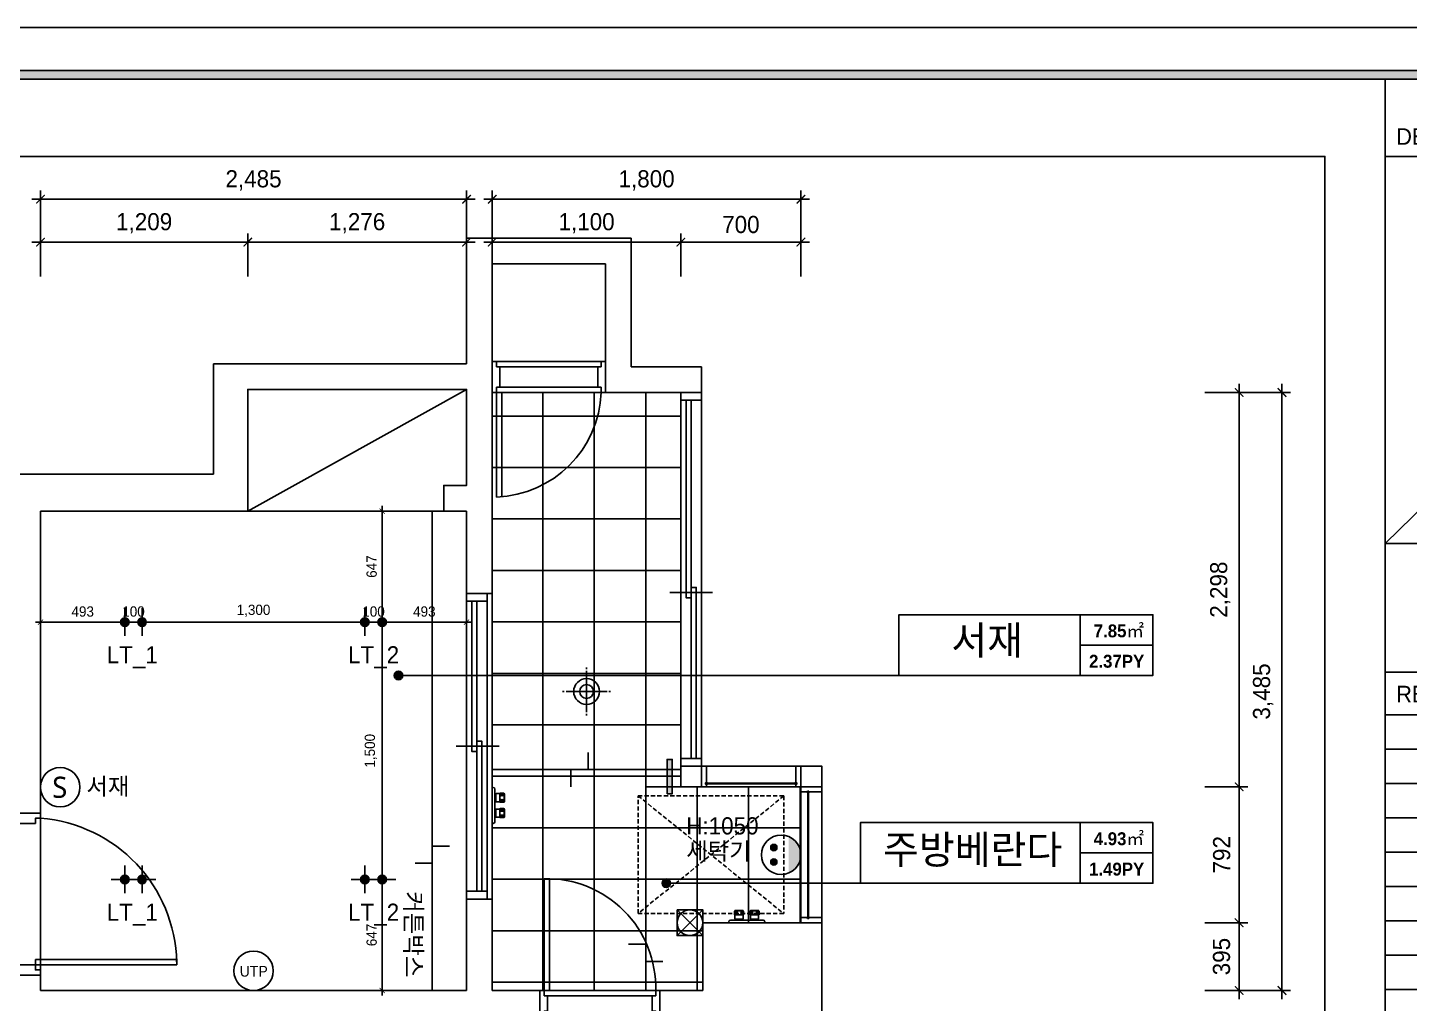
# Model space of a CAD drawing. Header units: inches. Extents: x 180277 to 249577, y 30223 to 92457.
# Drawn here: x 212806 to 220865, y 64080 to 69766 of the extents above; entities that cross this region are included whole.
import ezdxf
from ezdxf.enums import TextEntityAlignment as Align

# ---------------------------------------------------------------- set-up
doc = ezdxf.new("R2010")
doc.units = ezdxf.units.IN
doc.header["$LTSCALE"] = 50
doc.header["$MEASUREMENT"] = 0
doc.header["$PDSIZE"] = 700.071425
doc.linetypes.add('DASHED', pattern=[0.75, 0.5, -0.25])
doc.linetypes.add('HID', pattern=[2.5, 1.5, -1])
for name, color, linetype in [('0-ELC TEXT', 7, 'Continuous'), ('02-WAL', 2, 'Continuous'), ('03-TEXT', 3, 'Continuous'), ('03-WAL NEW', 3, 'Continuous'), ('04-WIN', 4, 'Continuous'), ('06-FUR', 6, 'Continuous'), ('07-DIM', 5, 'Continuous'), ('07-DIM WAL', 5, 'Continuous'), ('2-con', 2, 'Continuous'), ('3.기호.계단선', 30, 'Continuous'), ('_LIBR', 4, 'Continuous'), ('CEIL-DOOR', 6, 'Continuous'), ('F-SYM', 7, 'Continuous'), ('fin', 5, 'Continuous'), ('FORM(YOURNAME)-11', 1, 'Continuous'), ('FUR', 8, 'DASHED'), ('HAT', 5, 'Continuous'), ('RC-LIGHT', 7, 'Continuous'), ('U-LANP', 6, 'Continuous'), ('도면층4', 4, 'Continuous'), ('도면층5', 5, 'Continuous'), ('설비', 140, 'Continuous')]:
    doc.layers.add(name, color=color, linetype=linetype)
doc.styles.add('HY 울릉도 L', font='')
doc.styles.add('YOURNAME', font='HY울릉도M.TTF')
doc.styles.add('넥슨고딕', font='NEXONLv1GothicBold.ttf')
doc.styles.add('코레일둥고', font='Korail_Round_Gothic_Medium.ttf')
doc.styles.get('HY 울릉도 L').set_extended_font_data('HY울릉도L')
doc.dimstyles.new('30', dxfattribs={"dimscale": 30, "dimtxt": 2, "dimasz": 1, "dimexe": 1, "dimexo": 1, "dimgap": 1, "dimtad": 1, "dimdec": 0, "dimrnd": 0.05, "dimdsep": 46, "dimlunit": 6, "dimtxsty": 'HY 울릉도 L', "dimblk": 'ARCHTICK', "dimcen": 2.5, "dimdle": 1, "dimclrd": 133, "dimclre": 133, "dimclrt": 30, "dimadec": 0, "dimazin": 0, "dimtfac": 1, "dimtdec": 0, "dimtix": 1, "dimtmove": 2, "dimatfit": 3, "dimldrblk": 'ARCHTICK', "dimfxl": 0, "dimlwd": -1, "dimlwe": -1, "dimarcsym": 0})
doc.dimstyles.new('50', dxfattribs={"dimscale": 50, "dimtxt": 2, "dimasz": 1, "dimexe": 1, "dimexo": 1, "dimgap": 1, "dimtad": 1, "dimdec": 0, "dimrnd": 0.05, "dimdsep": 46, "dimlunit": 6, "dimtxsty": 'HY 울릉도 L', "dimblk": 'ARCHTICK', "dimcen": 2.5, "dimdle": 1, "dimclrd": 133, "dimclre": 133, "dimclrt": 30, "dimadec": 0, "dimazin": 0, "dimtfac": 1, "dimtdec": 0, "dimtix": 1, "dimtmove": 2, "dimatfit": 3, "dimldrblk": 'ARCHTICK', "dimfxl": 0, "dimlwd": -1, "dimlwe": -1, "dimarcsym": 0})

# ---------------------------------------------------------------- blocks, each defined once
blk = doc.blocks.new('FORM-PLAN')
at = {"layer": 'FORM(YOURNAME)-11'}
h = blk.add_hatch(color=256, dxfattribs=at)
h.dxf.hatch_style = 1
h.paths.add_polyline_path([(-71444, 55115), (10556, 55115), (10556, 54915), (-71444, 54915)])
h.paths.add_polyline_path([(-71444, -2085), (10556, -2085), (10556, -2285), (-71444, -2285)])
at = {"layer": 'Defpoints', "color": 158}
for p, q in [((1346, 54915), (1346, -2085)), ((1346, 53115), (10556, 53115)), ((1346, 44093), (10556, 53115)), ((1346, 44093), (10556, 44093)), ((1346, 40093), (10556, 40093)), ((1346, 39293), (10556, 39293)), ((1346, 38493), (10556, 38493)), ((1346, 37693), (10556, 37693)), ((1346, 36893), (10556, 36893)), ((1346, 36093), (10556, 36093)), ((1346, 35293), (10556, 35293)), ((1346, 34493), (10556, 34493)), ((1346, 33693), (10556, 33693))]:
    blk.add_line(p, q, dxfattribs=at)
for points in [[(-71444, -2285), (10556, -2285), (10556, 55115), (-71444, 55115)], [(-69444, 53115), (-64, 53115), (-64, 1215), (-69444, 1215)]]:
    blk.add_lwpolyline(points, close=True, dxfattribs=at)
at = {"layer": 'FORM(YOURNAME)-11', "color": 14}
blk.add_line((1346, 41093), (10556, 41093), dxfattribs=at)
at = {"layer": 'FORM(YOURNAME)-11', "color": 250}
blk.add_lwpolyline([(-72444, -3285), (11556, -3285), (11556, 56115), (-72444, 56115)], close=True, dxfattribs=at)
at = {"layer": 'FORM(YOURNAME)-11'}
blk.add_lwpolyline([(-71444, 55115), (10556, 55115), (10556, 54915), (-71444, 54915)], close=True, dxfattribs=at)
at = {"layer": 'FORM(YOURNAME)-11', "color": 14, "style": 'YOURNAME'}
for s, p in [('DESIGN BY.', (1603, 53577)), ('REMARK.', (1603, 40579))]:
    blk.add_text(s, height=386.1, dxfattribs=at).set_placement(p, align=Align.MIDDLE_LEFT)
at = {"layer": 'FORM(YOURNAME)-11', "color": 3, "style": 'YOURNAME'}
for tag, height, p in [('1', 450, (9905, 18188)), ('2', 450, (9905, 17544)), ('3', 450, (9905, 16257)), ('4', 450, (9905, 14326)), ('5', 515, (9905, 12009)), ('6', 515, (9905, 9757)), ('7', 515, (9905, 7504)), ('8', 515, (9905, 5252)), ('9', 515, (9905, 2999)), ('10', 515, (5655, 811)), ('11', 515, (9905, 747)), ('12', 515, (5655, -1441)), ('13', 515, (9905, -1441))]:
    blk.add_attdef(tag, text='', height=height, dxfattribs=at).set_placement(p, align=Align.MIDDLE_RIGHT)
blk = doc.blocks.new('*U463')
at = {"layer": 'F-SYM', "xscale": 0.2500000000000001, "yscale": 0.2500000000000001, "zscale": 0.2500000000000001}
blk.add_blockref('FORM-PLAN', (220387.7, 55737.3), dxfattribs=at)
blk = doc.blocks.new('_ArchTick')
at = {"color": 0, "linetype": 'ByBlock', "const_width": 0.15}
blk.add_lwpolyline([(-0.5, -0.5), (0.5, 0.5)], dxfattribs=at)
blk = doc.blocks.new('*D136')
at = {"layer": '07-DIM', "color": 133}
for p, q in [((217365.7, 68766.1), (215465.7, 68766.1)), ((215515.7, 68316.1), (215515.7, 68816.1)), ((217315.7, 68316.1), (217315.7, 68816.1))]:
    blk.add_line(p, q, dxfattribs=at)
at = {"layer": 'Defpoints', "color": 0}
for p in [(215515.7, 68766.1), (215515.7, 68266.1), (217315.7, 68266.1)]:
    blk.add_point(p, dxfattribs=at)
at = {"layer": '07-DIM', "color": 133, "xscale": 50, "yscale": 50, "zscale": 50, "rotation": 180}
blk.add_blockref('_ArchTick', (215515.7, 68766.1), dxfattribs=at)
at = {"layer": '07-DIM', "color": 133, "xscale": 50, "yscale": 50, "zscale": 50}
blk.add_blockref('_ArchTick', (217315.7, 68766.1), dxfattribs=at)
at = {"layer": '07-DIM', "color": 30, "insert": (216415.7, 68876), "char_height": 100, "attachment_point": 5, "style": 'HY 울릉도 L'}
blk.add_mtext('1,800', dxfattribs=at)
blk = doc.blocks.new('*D137')
at = {"layer": '07-DIM', "color": 133}
for p, q in [((217365.7, 68516.1), (216565.7, 68516.1)), ((216615.7, 68316.1), (216615.7, 68566.1)), ((217315.7, 68316.1), (217315.7, 68566.1))]:
    blk.add_line(p, q, dxfattribs=at)
at = {"layer": 'Defpoints', "color": 0}
for p in [(216615.7, 68516.1), (216615.7, 68266.1), (217315.7, 68266.1)]:
    blk.add_point(p, dxfattribs=at)
at = {"layer": '07-DIM', "color": 133, "xscale": 50, "yscale": 50, "zscale": 50, "rotation": 180}
blk.add_blockref('_ArchTick', (216615.7, 68516.1), dxfattribs=at)
at = {"layer": '07-DIM', "color": 133, "xscale": 50, "yscale": 50, "zscale": 50}
blk.add_blockref('_ArchTick', (217315.7, 68516.1), dxfattribs=at)
at = {"layer": '07-DIM', "color": 30, "insert": (216965.7, 68618.2), "char_height": 100, "attachment_point": 5, "style": 'HY 울릉도 L'}
blk.add_mtext('700', dxfattribs=at)
blk = doc.blocks.new('*D138')
at = {"layer": '07-DIM', "color": 133}
for p, q in [((216665.7, 68516.1), (215465.7, 68516.1)), ((215515.7, 68316.1), (215515.7, 68566.1)), ((216615.7, 68316.1), (216615.7, 68566.1))]:
    blk.add_line(p, q, dxfattribs=at)
at = {"layer": 'Defpoints', "color": 0}
for p in [(215515.7, 68516.1), (215515.7, 68266.1), (216615.7, 68266.1)]:
    blk.add_point(p, dxfattribs=at)
at = {"layer": '07-DIM', "color": 133, "xscale": 50, "yscale": 50, "zscale": 50, "rotation": 180}
blk.add_blockref('_ArchTick', (215515.7, 68516.1), dxfattribs=at)
at = {"layer": '07-DIM', "color": 133, "xscale": 50, "yscale": 50, "zscale": 50}
blk.add_blockref('_ArchTick', (216615.7, 68516.1), dxfattribs=at)
at = {"layer": '07-DIM', "color": 30, "insert": (216065.7, 68626), "char_height": 100, "attachment_point": 5, "style": 'HY 울릉도 L'}
blk.add_mtext('1,100', dxfattribs=at)
blk = doc.blocks.new('*D139')
at = {"layer": '07-DIM', "color": 133}
for p, q in [((215415.7, 68766.1), (212830.7, 68766.1)), ((212880.7, 68316.1), (212880.7, 68816.1)), ((215365.7, 68316.1), (215365.7, 68816.1))]:
    blk.add_line(p, q, dxfattribs=at)
at = {"layer": 'Defpoints', "color": 0}
for p in [(212880.7, 68766.1), (212880.7, 68266.1), (215365.7, 68266.1)]:
    blk.add_point(p, dxfattribs=at)
at = {"layer": '07-DIM', "color": 133, "xscale": 50, "yscale": 50, "zscale": 50, "rotation": 180}
blk.add_blockref('_ArchTick', (212880.7, 68766.1), dxfattribs=at)
at = {"layer": '07-DIM', "color": 133, "xscale": 50, "yscale": 50, "zscale": 50}
blk.add_blockref('_ArchTick', (215365.7, 68766.1), dxfattribs=at)
at = {"layer": '07-DIM', "color": 30, "insert": (214123.2, 68876), "char_height": 100, "attachment_point": 5, "style": 'HY 울릉도 L'}
blk.add_mtext('2,485', dxfattribs=at)
blk = doc.blocks.new('*D140')
at = {"layer": '07-DIM', "color": 133}
for p, q in [((212830.7, 68516.1), (214139.7, 68516.1)), ((212880.7, 68316.1), (212880.7, 68566.1)), ((214089.7, 68316.1), (214089.7, 68566.1))]:
    blk.add_line(p, q, dxfattribs=at)
at = {"layer": 'Defpoints', "color": 0}
for p in [(214089.7, 68516.1), (212880.7, 68266.1), (214089.7, 68266.1)]:
    blk.add_point(p, dxfattribs=at)
at = {"layer": '07-DIM', "color": 133, "xscale": 50, "yscale": 50, "zscale": 50, "rotation": 180}
blk.add_blockref('_ArchTick', (212880.7, 68516.1), dxfattribs=at)
at = {"layer": '07-DIM', "color": 133, "xscale": 50, "yscale": 50, "zscale": 50}
blk.add_blockref('_ArchTick', (214089.7, 68516.1), dxfattribs=at)
at = {"layer": '07-DIM', "color": 30, "insert": (213485.2, 68626), "char_height": 100, "attachment_point": 5, "style": 'HY 울릉도 L'}
blk.add_mtext('1,209', dxfattribs=at)
blk = doc.blocks.new('*D141')
at = {"layer": '07-DIM', "color": 133}
for p, q in [((214039.7, 68516.1), (215415.7, 68516.1)), ((214089.7, 68316.1), (214089.7, 68566.1)), ((215365.7, 68316.1), (215365.7, 68566.1))]:
    blk.add_line(p, q, dxfattribs=at)
at = {"layer": 'Defpoints', "color": 0}
for p in [(215365.7, 68516.1), (214089.7, 68266.1), (215365.7, 68266.1)]:
    blk.add_point(p, dxfattribs=at)
at = {"layer": '07-DIM', "color": 133, "xscale": 50, "yscale": 50, "zscale": 50, "rotation": 180}
blk.add_blockref('_ArchTick', (214089.7, 68516.1), dxfattribs=at)
at = {"layer": '07-DIM', "color": 133, "xscale": 50, "yscale": 50, "zscale": 50}
blk.add_blockref('_ArchTick', (215365.7, 68516.1), dxfattribs=at)
at = {"layer": '07-DIM', "color": 30, "insert": (214727.7, 68626), "char_height": 100, "attachment_point": 5, "style": 'HY 울릉도 L'}
blk.add_mtext('1,276', dxfattribs=at)
blk = doc.blocks.new('*D144')
at = {"layer": '07-DIM', "color": 133}
for p, q in [((219671.7, 67639.6), (220171.7, 67639.6)), ((220121.7, 64104.6), (220121.7, 67689.6)), ((219671.7, 64154.6), (220171.7, 64154.6))]:
    blk.add_line(p, q, dxfattribs=at)
at = {"layer": 'Defpoints', "color": 0}
for p in [(219621.7, 67639.6), (220121.7, 67639.6), (219621.7, 64154.6)]:
    blk.add_point(p, dxfattribs=at)
at = {"layer": '07-DIM', "color": 133, "xscale": 50, "yscale": 50, "zscale": 50}
for p, rotation in [((220121.7, 67639.6), 90), ((220121.7, 64154.6), 270)]:
    blk.add_blockref('_ArchTick', p, dxfattribs=dict(at, rotation=rotation))
at = {"layer": '07-DIM', "color": 30, "insert": (220011.7, 65897.1), "char_height": 100, "attachment_point": 5, "rotation": 90, "style": 'HY 울릉도 L'}
blk.add_mtext('3,485', dxfattribs=at)
blk = doc.blocks.new('*D145')
at = {"layer": '07-DIM', "color": 133}
for p, q in [((219671.7, 67639.6), (219921.7, 67639.6)), ((219871.7, 67689.6), (219871.7, 65291.6)), ((219671.7, 65341.6), (219921.7, 65341.6))]:
    blk.add_line(p, q, dxfattribs=at)
at = {"layer": 'Defpoints', "color": 0}
for p in [(219621.7, 67639.6), (219621.7, 65341.6), (219871.7, 65341.6)]:
    blk.add_point(p, dxfattribs=at)
at = {"layer": '07-DIM', "color": 133, "xscale": 50, "yscale": 50, "zscale": 50}
for p, rotation in [((219871.7, 67639.6), 90), ((219871.7, 65341.6), 270)]:
    blk.add_blockref('_ArchTick', p, dxfattribs=dict(at, rotation=rotation))
at = {"layer": '07-DIM', "color": 30, "insert": (219761.7, 66490.6), "char_height": 100, "attachment_point": 5, "rotation": 90, "style": 'HY 울릉도 L'}
blk.add_mtext('2,298', dxfattribs=at)
blk = doc.blocks.new('*D146')
at = {"layer": '07-DIM', "color": 133}
for p, q in [((219871.7, 65391.6), (219871.7, 64499.6)), ((219671.7, 65341.6), (219921.7, 65341.6)), ((219671.7, 64549.6), (219921.7, 64549.6))]:
    blk.add_line(p, q, dxfattribs=at)
at = {"layer": 'Defpoints', "color": 0}
for p in [(219621.7, 65341.6), (219621.7, 64549.6), (219871.7, 64549.6)]:
    blk.add_point(p, dxfattribs=at)
at = {"layer": '07-DIM', "color": 133, "xscale": 50, "yscale": 50, "zscale": 50}
for p, rotation in [((219871.7, 65341.6), 90), ((219871.7, 64549.6), 270)]:
    blk.add_blockref('_ArchTick', p, dxfattribs=dict(at, rotation=rotation))
at = {"layer": '07-DIM', "color": 30, "insert": (219770.4, 64945.6), "char_height": 100, "attachment_point": 5, "rotation": 90, "style": 'HY 울릉도 L'}
blk.add_mtext('792', dxfattribs=at)
blk = doc.blocks.new('*D147')
at = {"layer": '07-DIM', "color": 133}
for p, q in [((219871.7, 64599.6), (219871.7, 64104.6)), ((219671.7, 64549.6), (219921.7, 64549.6)), ((219671.7, 64154.6), (219921.7, 64154.6))]:
    blk.add_line(p, q, dxfattribs=at)
at = {"layer": 'Defpoints', "color": 0}
for p in [(219621.7, 64549.6), (219621.7, 64154.6), (219871.7, 64154.6)]:
    blk.add_point(p, dxfattribs=at)
at = {"layer": '07-DIM', "color": 133, "xscale": 50, "yscale": 50, "zscale": 50}
for p, rotation in [((219871.7, 64549.6), 90), ((219871.7, 64154.6), 270)]:
    blk.add_blockref('_ArchTick', p, dxfattribs=dict(at, rotation=rotation))
at = {"layer": '07-DIM', "color": 30, "insert": (219769.4, 64352.1), "char_height": 100, "attachment_point": 5, "rotation": 90, "style": 'HY 울릉도 L'}
blk.add_mtext('395', dxfattribs=at)
blk = doc.blocks.new('A$C004A4CAE')
at = {"layer": 'fin', "color": 6}
for p, q in [((0, 0), (0, 5)), ((200, 15), (10, 15)), ((36, 69), (36, 70)), ((84, 69), (36, 69)), ((51, 63), (36, 63)), ((51, 57), (36, 57)), ((51, 51), (36, 51)), ((36, 23), (36, 45)), ((84, 45), (36, 45)), ((82, 72), (38, 72)), ((82, 21), (38, 21)), ((43, 15), (43, 21)), ((84, 63), (69, 63)), ((84, 57), (69, 57)), ((84, 51), (69, 51)), ((77, 15), (77, 21)), ((84, 69), (84, 70)), ((84, 23), (84, 45)), ((126, 69), (126, 70)), ((174, 69), (126, 69)), ((141, 63), (126, 63)), ((141, 57), (126, 57)), ((141, 51), (126, 51)), ((174, 45), (126, 45)), ((126, 23), (126, 45)), ((172, 72), (128, 72)), ((172, 21), (128, 21)), ((133, 15), (133, 21)), ((174, 63), (159, 63)), ((174, 57), (159, 57)), ((174, 51), (159, 51)), ((167, 15), (167, 21)), ((174, 69), (174, 70)), ((174, 23), (174, 45)), ((210, 0), (210, 5))]:
    blk.add_line(p, q, dxfattribs=at)
for centre, radius, start, end in [((10, 5), 10, 90, 180), ((36, 66), 3, 90, 270), ((36, 60), 3, 90, 270), ((36, 54), 3, 90, 270), ((36, 48), 3, 90, 270), ((38, 70), 2, 90, 180), ((38, 23), 2, 180, 270), ((51, 66), 3, 90, 270), ((51, 60), 3, 90, 270), ((51, 54), 3, 90, 270), ((51, 48), 3, 90, 270), ((69, 66), 3, 270, 90), ((69, 60), 3, 270, 90), ((69, 54), 3, 270, 90), ((69, 48), 3, 270, 90), ((82, 70), 2, 0, 90), ((82, 23), 2, 270, 0), ((84, 66), 3, 270, 90), ((84, 60), 3, 270, 90), ((84, 54), 3, 270, 90), ((84, 48), 3, 270, 90), ((126, 66), 3, 90, 270), ((126, 60), 3, 90, 270), ((126, 54), 3, 90, 270), ((126, 48), 3, 90, 270), ((128, 70), 2, 90, 180), ((128, 23), 2, 180, 270), ((141, 66), 3, 90, 270), ((141, 60), 3, 90, 270), ((141, 54), 3, 90, 270), ((141, 48), 3, 90, 270), ((159, 66), 3, 270, 90), ((159, 60), 3, 270, 90), ((159, 54), 3, 270, 90), ((159, 48), 3, 270, 90), ((172, 70), 2, 0, 90), ((172, 23), 2, 270, 0), ((174, 66), 3, 270, 90), ((174, 60), 3, 270, 90), ((174, 54), 3, 270, 90), ((174, 48), 3, 270, 90), ((200, 5), 10, 0, 90)]:
    blk.add_arc(centre, radius, start, end, dxfattribs=at)
blk = doc.blocks.new('fff')
for p, q in [((85743, 60432.5), (85893, 60582.5)), ((85743, 60582.5), (85893, 60432.5))]:
    blk.add_line(p, q)
blk.add_lwpolyline([(85743, 60432.5), (85893, 60432.5), (85893, 60582.5), (85743, 60582.5)], close=True)
blk.add_circle((85818, 60507.5), 75)
at = {"layer": '02-WAL'}
blk.add_line((86465, 60507.5), (86588, 60507.5), dxfattribs=at)
blk.add_line((86465, 60507.5), (86588, 60507.5), dxfattribs=at)
at = {"layer": '04-WIN'}
for p, q in [((86465, 60507.5), (86588, 60507.5)), ((86465, 60507.5), (86465, 59715.5)), ((86465, 60507.5), (86588, 60507.5)), ((86465, 60507.5), (86465, 60477.5)), ((86588, 60507.5), (86465, 60507.5)), ((86465, 60477.5), (86502.3, 60477.5)), ((86465, 60477.5), (86465, 59745.5)), ((86501.5, 60477.5), (86502.9, 60474.8)), ((86502.3, 60477.5), (86504, 60483)), ((86502.9, 60474.8), (86503.8, 60474.2)), ((86503.8, 60474.2), (86505.3, 60473.7)), ((86504, 60483), (86510.5, 60483)), ((86505.3, 60481), (86509.3, 60481)), ((86505.3, 59742), (86505.3, 60481)), ((86509.3, 60481), (86509.3, 59742)), ((86510.7, 60474.2), (86509.3, 60473.7)), ((86510.5, 60483), (86512.3, 60477.5)), ((86511.7, 60474.8), (86510.7, 60474.2)), ((86513.1, 60477.5), (86511.7, 60474.8)), ((86512.3, 60477.5), (86588, 60477.5)), ((86543.2, 60477.5), (86512.3, 60477.5)), ((86588, 60477.5), (86588, 60507.5)), ((86588, 60477.5), (86588, 59745.5)), ((84665, 58589.5), (84665, 60369.5)), ((84515, 60324.5), (84515, 58634.5)), ((84575, 60324.5), (84575, 58634.5)), ((84635, 60324.5), (84635, 58634.5)), ((86465, 59745.5), (86502.3, 59745.5)), ((86465, 59715.5), (86465, 59745.5)), ((86465, 59745.5), (86502.3, 59745.5)), ((86501.5, 59745.5), (86502.9, 59748.2)), ((86502.3, 59745.5), (86504, 59740)), ((86502.9, 59748.2), (86503.8, 59748.8)), ((86503.8, 59748.8), (86505.3, 59749.3)), ((86504, 59740), (86510.5, 59740)), ((86505.3, 59742), (86509.3, 59742)), ((86509.3, 59742), (86505.3, 59742)), ((86510.7, 59748.8), (86509.3, 59749.3)), ((86510.5, 59740), (86512.3, 59745.5)), ((86511.7, 59748.2), (86510.7, 59748.8)), ((86513.1, 59745.5), (86511.7, 59748.2)), ((86512.3, 59745.5), (86588, 59745.5)), ((86588, 59745.5), (86588, 59715.5)), ((85765, 59715.5), (85765, 57417.5)), ((85885, 59715.5), (85915, 59715.5)), ((85885, 59595.5), (85885, 59715.5)), ((85915, 59701.2), (85909.5, 59699.5)), ((85909.5, 59699.5), (85909.5, 59693)), ((85909.5, 59693), (85915, 59691.2)), ((85911.5, 59698.2), (85911.5, 59694.2)), ((86438.5, 59698.2), (85911.5, 59698.2)), ((85911.5, 59694.2), (86438.5, 59694.2)), ((85915, 59715.5), (85915, 59701.2)), ((85915, 59715.5), (86435, 59715.5)), ((85915, 59702), (85917.7, 59700.6)), ((85915, 59690.4), (85917.7, 59691.8)), ((85915, 59691.2), (85915, 59595.5)), ((85915, 59660.3), (85915, 59691.2)), ((85917.7, 59700.6), (85918.3, 59699.7)), ((85917.7, 59691.8), (85918.3, 59692.8)), ((85918.3, 59699.7), (85918.8, 59698.2)), ((85918.3, 59692.8), (85918.8, 59694.2)), ((86431.7, 59699.7), (86431.2, 59698.2)), ((86431.7, 59692.8), (86431.2, 59694.2)), ((86432.3, 59700.6), (86431.7, 59699.7)), ((86432.3, 59691.8), (86431.7, 59692.8)), ((86435, 59702), (86432.3, 59700.6)), ((86435, 59690.4), (86432.3, 59691.8)), ((86435, 59715.5), (86435, 59701.2)), ((86465, 59715.5), (86435, 59715.5)), ((86435, 59715.5), (86435, 59701.2)), ((86435, 59701.2), (86440.5, 59699.5)), ((86440.5, 59693), (86435, 59691.2)), ((86435, 59691.2), (86435, 59595.5)), ((86438.5, 59698.2), (86438.5, 59694.2)), ((86438.5, 59694.2), (86438.5, 59698.2)), ((86440.5, 59699.5), (86440.5, 59693)), ((86588, 59715.5), (86465, 59715.5)), ((86465, 59595.5), (86465, 59715.5)), ((85915, 59595.5), (85885, 59595.5)), ((85915, 59595.5), (86435, 59595.5)), ((86435, 59595.5), (86465, 59595.5)), ((84455, 59479.5), (84705, 59479.5)), ((85765, 59550.5), (85765, 57462.5)), ((85825, 59550.5), (85825, 57462.5)), ((85885, 59550.5), (85885, 57462.5)), ((85700, 58583.5), (85950, 58583.5))]:
    blk.add_line(p, q, dxfattribs=at)
for points in [[(84515, 60369.5), (84635, 60369.5), (84635, 60324.5), (84515, 60324.5)], [(85765, 59715.5), (85765, 59595.5), (85885, 59595.5), (85885, 59715.5)], [(86465, 59715.5), (86465, 59595.5), (86588, 59595.5), (86588, 59715.5)], [(85765, 59595.5), (85885, 59595.5), (85885, 59550.5), (85765, 59550.5)], [(84635, 58634.5), (84515, 58634.5), (84515, 58589.5), (84635, 58589.5)], [(85885, 57462.5), (85765, 57462.5), (85765, 57417.5), (85885, 57417.5)]]:
    blk.add_lwpolyline(points, close=True, dxfattribs=at)
for points in [[(84605, 60324.5), (84605, 59449.5), (84575, 59449.5)], [(84575, 59509.5), (84545, 59509.5), (84545, 58634.5)], [(85855, 59550.5), (85855, 58553.5), (85825, 58553.5)], [(85825, 58613.5), (85795, 58613.5), (85795, 57462.5)]]:
    blk.add_lwpolyline(points, dxfattribs=at)
at = {"layer": '2-con'}
for p, q in [((86588, 62057.5), (86588, 60507.5)), ((84943, 61052.5), (84943, 60902.5)), ((85643, 61052.5), (85643, 60902.5)), ((82030, 60902.5), (84515, 60902.5)), ((82030, 60812.5), (82030, 60902.5)), ((84515, 60369.5), (84515, 60902.5)), ((84665, 60902.5), (84943, 60902.5)), ((84665, 60902.5), (84943, 60902.5)), ((84665, 60369.5), (84665, 60902.5)), ((85643, 60902.5), (85893, 60902.5)), ((85893, 60902.5), (85893, 60507.5)), ((81880, 60812.5), (82030, 60812.5)), ((82030, 60812.5), (82030, 60812.5)), ((85893, 60507.5), (86588, 60507.5)), ((84515, 60369.5), (84665, 60369.5)), ((81880, 59868.5), (82030, 59868.5)), ((82030, 58108.5), (82030, 59868.5)), ((84515, 58589.5), (84665, 58589.5)), ((84515, 58108.5), (84515, 58589.5)), ((84665, 57267.5), (84665, 58589.5)), ((82030, 58108.5), (83239, 58108.5)), ((83239, 57399.5), (83239, 58108.5)), ((84382, 58108.5), (84515, 58108.5)), ((84382, 57958.5), (84382, 58108.5)), ((84382, 57958.5), (84515, 57958.5)), ((84515, 57399.5), (84515, 57958.5)), ((81505, 57892.5), (83039, 57892.5)), ((83039, 57249.5), (83039, 57892.5)), ((83239, 57399.5), (84515, 57399.5)), ((85325, 57417.5), (85885, 57417.5)), ((85325, 57417.5), (85325, 56667.5)), ((85885, 57417.5), (85885, 57267.5)), ((83039, 57249.5), (84515, 57249.5)), ((84515, 56517.5), (84515, 57249.5)), ((84665, 57267.5), (84665, 56667.5)), ((85475, 57267.5), (85885, 57267.5)), ((85475, 57267.5), (85475, 56517.5)), ((85325, 56667.5), (84665, 56667.5)), ((85475, 56517.5), (84515, 56517.5))]:
    blk.add_line(p, q, dxfattribs=at)
at = {"layer": '_LIBR', "linetype": 'Continuous'}
for p, q in [((85280, 57387), (84710, 57387)), ((85300, 57417.5), (84720, 57417.5)), ((85300, 57237.5), (84690, 57237.5)), ((85280, 57267), (84710, 57267))]:
    blk.add_line(p, q, dxfattribs=at)
for points in [[(84720, 58026.6), (84720, 57417.5), (84690, 57417.5), (84690, 58027.5)], [(85300, 57237.5), (85325, 57237.5), (85325, 57417.5), (85300, 57417.5), (85300, 57387), (85280, 57387), (85280, 57267), (85300, 57267), (85300, 57237.5)]]:
    blk.add_lwpolyline(points, dxfattribs=at)
blk.add_lwpolyline([(84710, 57267), (84710, 57387), (84690, 57387), (84690, 57417.5), (84665, 57417.5), (84665, 57237.5), (84690, 57237.5), (84690, 57267)], close=True, dxfattribs=at)
blk.add_arc((84666.6, 57393.1), 633.9, 2.20158, 87.88309, dxfattribs=at)
at = {"layer": '도면층4'}
for p, q in [((82030, 59868.5), (82030, 60812.5)), ((82000, 60752.5), (82824.6, 60752.5)), ((82000, 60752.5), (82000, 60722.5)), ((82000, 60722.5), (82824, 60722.5)), ((82824.6, 60752.5), (82824, 60722.5))]:
    blk.add_line(p, q, dxfattribs=at)
for points in [[(82030, 60812.5), (82030, 60782.5), (82000, 60782.5), (82000, 60752.5), (81870, 60752.5), (81870, 60782.5), (81870, 60782.5), (81870, 60812.5), (82030, 60812.5)], [(82030, 59868.5), (82030, 59898.5), (82000, 59898.5), (82000, 59928.5), (81870, 59928.5), (81870, 59898.5), (81870, 59898.5), (81870, 59868.5), (82030, 59868.5)]]:
    blk.add_lwpolyline(points, dxfattribs=at)
at = {"layer": '도면층5'}
blk.add_arc((81964.3, 60756.2), 860.2, 274.37979, 358.75715, dxfattribs=at)
for p, rotation in [((86254.6, 60507.5), 180), ((84665, 59929), 270)]:
    blk.add_blockref('A$C004A4CAE', p, dxfattribs=dict(rotation=rotation))
blk = doc.blocks.new('FFF2')
at = {"layer": '03-WAL NEW'}
h = blk.add_hatch(dxfattribs=at)
h.set_pattern_fill('_USER', color=8, scale=300, double=1, pattern_type=0)
h.set_pattern_definition([(0, (216410.66, 60902.5), (0, 300), []), (90, (216410.66, 60902.5), (-300, 2e-14), [])])
h.paths.add_polyline_path([(215515.7, 64154.6), (215515.7, 67639.6), (216615.7, 67639.6), (216615.7, 65341.6), (217315.7, 65341.6), (217315.7, 64549.6), (216743.7, 64549.6), (216743.7, 64154.6)])
at = {"layer": '3.기호.계단선'}
h = blk.add_hatch(color=256, dxfattribs=at)
h.dxf.hatch_style = 1
h.paths.add_polyline_path([(216535.7, 65301.6), (216535.7, 65501.6), (216565.7, 65501.6), (216565.7, 65301.6)])
at = {"layer": '06-FUR', "color": 8}
blk.add_lwpolyline([(214089.7, 66948.6), (215232.7, 66948.6), (215232.7, 67098.6), (215365.7, 67098.6), (215365.7, 67657.6), (214089.7, 67657.6), (214089.7, 66948.6), (215365.7, 67657.6)], dxfattribs=at)
at = {"layer": '3.기호.계단선'}
for points in [[(216074.5, 65541.6), (216074.5, 65441.6), (215974.5, 65441.6), (215974.5, 65341.6)], [(216410.7, 64154.6), (216410.7, 65341.6), (216615.7, 65341.6), (216615.7, 65441.6), (215515.7, 65441.6), (215515.7, 64154.6), (216410.7, 64154.6)], [(216535.7, 65301.6), (216535.7, 65501.6), (216565.7, 65501.6), (216565.7, 65301.6), (216535.7, 65301.6)], [(216310.7, 64423.8), (216410.7, 64423.8), (216410.7, 64323.8), (216510.7, 64323.8)]]:
    blk.add_lwpolyline(points, dxfattribs=at)
at = {"layer": '_LIBR', "color": 8, "linetype": 'Continuous'}
for p, q in [((216468.7, 64154.6), (215848.7, 64154.6)), ((216448.7, 64124.1), (215838.7, 64124.1))]:
    blk.add_line(p, q, dxfattribs=at)
blk.add_lwpolyline([(215848.7, 64806), (215848.7, 64154.6), (215818.7, 64154.6), (215818.7, 64806.6)], dxfattribs=at)
for points in [[(215818.7, 64124.1), (215818.7, 64154.6), (215793.7, 64154.6), (215793.7, 64004.6), (215818.7, 64004.6), (215818.7, 64034.1), (215838.7, 64034.1), (215838.7, 64124.1)], [(216448.7, 64034.1), (216468.7, 64034.1), (216468.7, 64004.6), (216493.7, 64004.6), (216493.7, 64154.6), (216468.7, 64154.6), (216468.7, 64124.1), (216448.7, 64124.1)]]:
    blk.add_lwpolyline(points, close=True, dxfattribs=at)
blk.add_arc((215833.7, 64171), 635.2, 358.52363, 91.35312, dxfattribs=at)
at = {"layer": 'FUR', "color": 8}
for p, q in [((217215.7, 65288.6), (216365.7, 64602.6)), ((216365.7, 65288.6), (217215.7, 64602.6))]:
    blk.add_line(p, q, dxfattribs=at)
blk.add_lwpolyline([(217215.7, 65288.6), (217215.7, 64602.6), (216365.7, 64602.6), (216365.7, 65288.6)], close=True, dxfattribs=at)
at = {"xscale": -1, "rotation": 180}
blk.add_blockref('fff', (130850.7, 125057.1), dxfattribs=at)
blk = doc.blocks.new('매입등')
at = {"layer": 'HAT', "color": 1}
for p, q in [((0, 140), (0, 130)), ((0, 120), (0, -120)), ((-140, 0), (-130, 0)), ((120, 0), (-120, 0)), ((140, 0), (130, 0)), ((-140, 0), (-130, 0)), ((0, -140), (0, -130))]:
    blk.add_line(p, q, dxfattribs=at)
blk.add_circle((0, 0), 40, dxfattribs=at)
at = {"layer": 'U-LANP'}
blk.add_circle((0, 0), 75, dxfattribs=at)
blk = doc.blocks.new('A$C59950440')
at = {"layer": 'CEIL-DOOR'}
blk.add_blockref('매입등', (140, 140), dxfattribs=at)
blk = doc.blocks.new('egoo')
at = {"layer": '설비'}
h = blk.add_hatch(color=140, dxfattribs=at)
edge = h.paths.add_edge_path()
edge.add_arc((1015645.3, 443433.7), 22.3, 0, 360)
h = blk.add_hatch(color=140, dxfattribs=at)
edge = h.paths.add_edge_path()
edge.add_arc((1015747.7, 443433.7), 22.3, 0, 360)
h = blk.add_hatch(color=140, dxfattribs=at)
edge = h.paths.add_edge_path()
edge.add_line((1015826.3, 443329.1), (1015566.6, 443329.1))
edge.add_ellipse((1015696.5, 443381.5), major_axis=(99, 99), ratio=1, start_angle=156.95778, end_angle=293.04222)
at = {"layer": '설비', "color": 140}
for centre, radius in [((1015696.5, 443381.5), 140), ((1015645.3, 443433.7), 22.3), ((1015747.7, 443433.7), 22.3)]:
    blk.add_circle(centre, radius, dxfattribs=at)
blk = doc.blocks.new('SW')
at = {"layer": '설비', "color": 140}
blk.add_circle((11533254, -14277699), 184, dxfattribs=at)
at = {"layer": '설비', "color": 140, "insert": (11533320, -14277601), "char_height": 197.14, "attachment_point": 3, "style": '코레일둥고'}
blk.add_mtext_dynamic_manual_height_columns('{\\fMalgun Gothic|b0|i0|c129|p50;S}', width=314.33, gutter_width=2.19, heights=[0], dxfattribs=at)
blk = doc.blocks.new('1')
at = {"linetype": 'Continuous'}
h = blk.add_hatch(color=4, dxfattribs=at)
h.dxf.hatch_style = 1
edge = h.paths.add_edge_path()
edge.add_arc((11539653, -14273504), 37.5, 0, 360)
at = {"color": 1, "linetype": 'Continuous'}
for p, q in [((11539653, -14273637), (11539653, -14273370)), ((11539520, -14273504), (11539787, -14273504))]:
    blk.add_line(p, q, dxfattribs=at)
at = {"color": 4, "linetype": 'Continuous'}
for radius in [41.5, 37.5]:
    blk.add_circle((11539653, -14273504), radius, dxfattribs=at)
blk = doc.blocks.new('*D368')
at = {"layer": '07-DIM WAL', "color": 133}
blk.add_line((214843.2, 66301.6), (215395.7, 66301.6), dxfattribs=at)
at = {"layer": 'Defpoints', "color": 0}
for p in [(214873.2, 66301.6), (215365.7, 66301.6), (215365.7, 66301.6)]:
    blk.add_point(p, dxfattribs=at)
at = {"layer": '07-DIM WAL', "color": 133, "xscale": 30, "yscale": 30, "zscale": 30, "rotation": 180}
blk.add_blockref('_ArchTick', (214873.2, 66301.6), dxfattribs=at)
at = {"layer": '07-DIM WAL', "color": 133, "xscale": 30, "yscale": 30, "zscale": 30}
blk.add_blockref('_ArchTick', (215365.7, 66301.6), dxfattribs=at)
at = {"layer": '07-DIM WAL', "color": 30, "insert": (215119.4, 66362.9), "char_height": 60, "attachment_point": 5, "style": 'HY 울릉도 L'}
blk.add_mtext('493', dxfattribs=at)
blk = doc.blocks.new('*D369')
at = {"layer": '07-DIM WAL', "color": 133}
blk.add_line((213403.2, 66301.6), (212850.7, 66301.6), dxfattribs=at)
at = {"layer": 'Defpoints', "color": 0}
for p in [(212880.7, 66301.6), (212880.7, 66301.6), (213373.2, 66301.6)]:
    blk.add_point(p, dxfattribs=at)
at = {"layer": '07-DIM WAL', "color": 133, "xscale": 30, "yscale": 30, "zscale": 30, "rotation": 180}
blk.add_blockref('_ArchTick', (212880.7, 66301.6), dxfattribs=at)
at = {"layer": '07-DIM WAL', "color": 133, "xscale": 30, "yscale": 30, "zscale": 30}
blk.add_blockref('_ArchTick', (213373.2, 66301.6), dxfattribs=at)
at = {"layer": '07-DIM WAL', "color": 30, "insert": (213126.9, 66362.9), "char_height": 60, "attachment_point": 5, "style": 'HY 울릉도 L'}
blk.add_mtext('493', dxfattribs=at)
blk = doc.blocks.new('*D370')
at = {"layer": '07-DIM WAL', "color": 133}
for p, q in [((214873.2, 66271.6), (214873.2, 66978.6)), ((214843.2, 66948.6), (214843.2, 66948.6)), ((214903.2, 66301.6), (214903.2, 66301.6))]:
    blk.add_line(p, q, dxfattribs=at)
at = {"layer": 'Defpoints', "color": 0}
for p in [(214873.2, 66948.6), (214873.2, 66948.6), (214873.2, 66301.6)]:
    blk.add_point(p, dxfattribs=at)
at = {"layer": '07-DIM WAL', "color": 133, "xscale": 30, "yscale": 30, "zscale": 30}
for p, rotation in [((214873.2, 66948.6), 90), ((214873.2, 66301.6), 270)]:
    blk.add_blockref('_ArchTick', p, dxfattribs=dict(at, rotation=rotation))
at = {"layer": '07-DIM WAL', "color": 30, "insert": (214812.5, 66625.1), "char_height": 60, "attachment_point": 5, "rotation": 90, "style": 'HY 울릉도 L'}
blk.add_mtext('647', dxfattribs=at)
blk = doc.blocks.new('*D371')
at = {"layer": '07-DIM WAL', "color": 133}
for p, q in [((214873.2, 66331.6), (214873.2, 64771.6)), ((214903.2, 66301.6), (214903.2, 66301.6)), ((214843.2, 64801.6), (214843.2, 64801.6))]:
    blk.add_line(p, q, dxfattribs=at)
at = {"layer": 'Defpoints', "color": 0}
for p in [(214873.2, 66301.6), (214873.2, 64801.6), (214873.2, 64801.6)]:
    blk.add_point(p, dxfattribs=at)
at = {"layer": '07-DIM WAL', "color": 133, "xscale": 30, "yscale": 30, "zscale": 30}
for p, rotation in [((214873.2, 66301.6), 90), ((214873.2, 64801.6), 270)]:
    blk.add_blockref('_ArchTick', p, dxfattribs=dict(at, rotation=rotation))
at = {"layer": '07-DIM WAL', "color": 30, "insert": (214807.2, 65551.6), "char_height": 60, "attachment_point": 5, "rotation": 90, "style": 'HY 울릉도 L'}
blk.add_mtext('1,500', dxfattribs=at)
blk = doc.blocks.new('*D372')
at = {"layer": '07-DIM WAL', "color": 133}
for p, q in [((214873.2, 64831.6), (214873.2, 64124.6)), ((214903.2, 64801.6), (214903.2, 64801.6))]:
    blk.add_line(p, q, dxfattribs=at)
at = {"layer": 'Defpoints', "color": 0}
for p in [(214873.2, 64801.6), (214873.2, 64154.6), (214873.2, 64154.6)]:
    blk.add_point(p, dxfattribs=at)
at = {"layer": '07-DIM WAL', "color": 133, "xscale": 30, "yscale": 30, "zscale": 30}
for p, rotation in [((214873.2, 64801.6), 90), ((214873.2, 64154.6), 270)]:
    blk.add_blockref('_ArchTick', p, dxfattribs=dict(at, rotation=rotation))
at = {"layer": '07-DIM WAL', "color": 30, "insert": (214812.5, 64478.1), "char_height": 60, "attachment_point": 5, "rotation": 90, "style": 'HY 울릉도 L'}
blk.add_mtext('647', dxfattribs=at)
blk = doc.blocks.new('*D373')
at = {"layer": '07-DIM WAL', "color": 133}
for p, q in [((214773.2, 66301.6), (214743.2, 66301.6)), ((214873.2, 66301.6), (214773.2, 66301.6)), ((214873.2, 66301.6), (214903.2, 66301.6))]:
    blk.add_line(p, q, dxfattribs=at)
at = {"layer": 'Defpoints', "color": 0}
for p in [(214773.2, 66301.6), (214773.2, 66301.6), (214873.2, 66301.6)]:
    blk.add_point(p, dxfattribs=at)
at = {"layer": '07-DIM WAL', "color": 133, "xscale": 30, "yscale": 30, "zscale": 30}
blk.add_blockref('_ArchTick', (214773.2, 66301.6), dxfattribs=at)
at = {"layer": '07-DIM WAL', "color": 133, "xscale": 30, "yscale": 30, "zscale": 30, "rotation": 180}
blk.add_blockref('_ArchTick', (214873.2, 66301.6), dxfattribs=at)
at = {"layer": '07-DIM WAL', "color": 30, "insert": (214823.2, 66362.9), "char_height": 60, "attachment_point": 5, "style": 'HY 울릉도 L'}
blk.add_mtext('100', dxfattribs=at)
blk = doc.blocks.new('*D374')
at = {"layer": '07-DIM WAL', "color": 133}
blk.add_line((214803.2, 66301.6), (213443.2, 66301.6), dxfattribs=at)
at = {"layer": 'Defpoints', "color": 0}
for p in [(213473.2, 66301.6), (213473.2, 66301.6), (214773.2, 66301.6)]:
    blk.add_point(p, dxfattribs=at)
at = {"layer": '07-DIM WAL', "color": 133, "xscale": 30, "yscale": 30, "zscale": 30, "rotation": 180}
blk.add_blockref('_ArchTick', (213473.2, 66301.6), dxfattribs=at)
at = {"layer": '07-DIM WAL', "color": 133, "xscale": 30, "yscale": 30, "zscale": 30}
blk.add_blockref('_ArchTick', (214773.2, 66301.6), dxfattribs=at)
at = {"layer": '07-DIM WAL', "color": 30, "insert": (214123.2, 66367.6), "char_height": 60, "attachment_point": 5, "style": 'HY 울릉도 L'}
blk.add_mtext('1,300', dxfattribs=at)
blk = doc.blocks.new('*D364')
at = {"layer": '07-DIM WAL', "color": 133}
for p, q in [((213373.2, 66331.6), (213373.2, 66331.6)), ((213373.2, 66301.6), (213343.2, 66301.6)), ((213473.2, 66301.6), (213373.2, 66301.6)), ((213473.2, 66301.6), (213503.2, 66301.6))]:
    blk.add_line(p, q, dxfattribs=at)
at = {"layer": 'Defpoints', "color": 0}
for p in [(213373.2, 66301.6), (213373.2, 66301.6), (213473.2, 66301.6)]:
    blk.add_point(p, dxfattribs=at)
at = {"layer": '07-DIM WAL', "color": 133, "xscale": 30, "yscale": 30, "zscale": 30}
blk.add_blockref('_ArchTick', (213373.2, 66301.6), dxfattribs=at)
at = {"layer": '07-DIM WAL', "color": 133, "xscale": 30, "yscale": 30, "zscale": 30, "rotation": 180}
blk.add_blockref('_ArchTick', (213473.2, 66301.6), dxfattribs=at)
at = {"layer": '07-DIM WAL', "color": 30, "insert": (213423.2, 66362.9), "char_height": 60, "attachment_point": 5, "style": 'HY 울릉도 L'}
blk.add_mtext('100', dxfattribs=at)

msp = doc.modelspace()

# ---------------------------------------------------------------- hatches: boundary and pattern name
at = {"layer": '0-ELC TEXT'}
h = msp.add_hatch(color=256, dxfattribs=at)
h.dxf.hatch_style = 1
edge = h.paths.add_edge_path()
edge.add_arc((214968.6, 65990.9), 25, 0, 360, ccw=False)
h = msp.add_hatch(color=256, dxfattribs=at)
h.dxf.hatch_style = 1
edge = h.paths.add_edge_path()
edge.add_arc((216530.7, 64779.6), 25, 0, 360, ccw=False)

# ---------------------------------------------------------------- linework, layer by layer
for p, q in [((218944.6, 65990.9), (218944.6, 66344.6)), ((218944.6, 66167.8), (219369.3, 66167.8)), ((217887.4, 65990.9), (214968.6, 65990.9)), ((218944.6, 64779.6), (218944.6, 65133.3)), ((218944.6, 64956.4), (219369.3, 64956.4)), ((217662.9, 64779.6), (216530.7, 64779.6))]:
    msp.add_line(p, q, dxfattribs=at)
for points in [[(217887.4, 65990.9), (219369.3, 65990.9), (219369.3, 66344.6), (217887.4, 66344.6)], [(217662.9, 64779.6), (219369.3, 64779.6), (219369.3, 65133.3), (217662.9, 65133.3)]]:
    msp.add_lwpolyline(points, close=True, dxfattribs=at)
for centre in [(214968.6, 65990.9), (216530.7, 64779.6)]:
    msp.add_circle(centre, 25, dxfattribs=at)
at = {"layer": 'RC-LIGHT'}
for points in [[(215165.7, 66948.6), (215165.7, 64154.6)], [(215065.7, 64896.3), (215165.7, 64896.3), (215165.7, 64996.3), (215265.7, 64996.3)]]:
    msp.add_lwpolyline(points, dxfattribs=at)
at = {"layer": '설비', "color": 140}
msp.add_circle((214123.2, 64269.6), 115, dxfattribs=at)

# ---------------------------------------------------------------- block references
msp.add_blockref('FFF2', (0, 0))
at = {"layer": '07-DIM WAL'}
msp.add_blockref('*U463', (0, 0), dxfattribs=at)
at = {"layer": 'RC-LIGHT', "xscale": 0.6024096385271789, "yscale": 0.6024096385271789, "zscale": 0.6024096385271789}
for p in [(-6738225.3, 8664797.9), (-6738125.3, 8664797.9), (-6736825.3, 8664797.9), (-6736725.3, 8664797.9), (-6738225.3, 8663297.9), (-6738125.3, 8663297.9), (-6736825.3, 8663297.9), (-6736725.3, 8663297.9)]:
    msp.add_blockref('1', p, dxfattribs=at)
at = {"layer": 'RC-LIGHT'}
msp.add_blockref('A$C59950440', (215925.7, 65757.1), dxfattribs=at)
at = {"layer": '설비', "color": 140, "xscale": 0.625, "yscale": 0.625, "zscale": 0.625}
msp.add_blockref('SW', (-6995288.1, 8988901.2), dxfattribs=at)
at = {"layer": '설비', "color": 140, "xscale": -0.8214285869294655, "yscale": 0.8214285869294655, "zscale": 0.8214285869294655, "rotation": 90}
msp.add_blockref('egoo', (581406.9, 899267.7), dxfattribs=at)

# ---------------------------------------------------------------- texts
at = {"layer": '0-ELC TEXT', "style": '코레일둥고'}
for s, p in [('H:1050', (216647, 65064)), ('세탁기', (216647, 64916.7))]:
    msp.add_text(s, height=100, dxfattribs=at).set_placement(p)
msp.add_text('커튼박스', height=100, rotation=270, dxfattribs=at).set_placement((215006.5, 64733))
at = {"layer": '03-TEXT'}
for s, height, style, p in [('서재', 166.67, '코레일둥고', (218402.1, 66111.9)), ('7.85㎡', 75, '넥슨고딕', (219170.2, 66212.8)), ('2.37PY', 75, '넥슨고딕', (219157.4, 66036)), ('주방베란다', 166.67, '코레일둥고', (218317.5, 64892.5)), ('4.93㎡', 75, '넥슨고딕', (219170.2, 65001.5)), ('1.49PY', 75, '넥슨고딕', (219157.4, 64824.6))]:
    msp.add_text(s, height=height, dxfattribs=dict(at, style=style)).set_placement(p, align=Align.CENTER)
at = {"layer": '3.기호.계단선', "linetype": 'HID', "style": '코레일둥고'}
for s, p in [('LT_1', (213267.2, 66060.9)), ('LT_2', (214674.7, 66060.9)), ('LT_1', (213267.2, 64560.9)), ('LT_2', (214674.7, 64560.9))]:
    msp.add_text(s, height=100, dxfattribs=at).set_placement(p)
at = {"layer": '설비', "color": 140, "style": '코레일둥고'}
for s, height, p in [('서재', 100, (213148, 65294.5)), ('UTP', 62.5, (214042.6, 64235.3))]:
    msp.add_text(s, height=height, dxfattribs=at).set_placement(p)

# ---------------------------------------------------------------- dimensions: what is measured, and where the dimension line sits
at = {"layer": '07-DIM'}
for base, p1, p2, picture, middle in [((212880.7, 68766.1), (215365.7, 68266.1), (212880.7, 68266.1), '*D139', (214123.2, 68876)), ((215515.7, 68766.1), (217315.7, 68266.1), (215515.7, 68266.1), '*D136', (216415.7, 68876)), ((214089.7, 68516.1), (212880.7, 68266.1), (214089.7, 68266.1), '*D140', (213485.2, 68626)), ((215365.7, 68516.1), (214089.7, 68266.1), (215365.7, 68266.1), '*D141', (214727.7, 68626)), ((215515.7, 68516.1), (216615.7, 68266.1), (215515.7, 68266.1), '*D138', (216065.7, 68626)), ((216615.7, 68516.1), (217315.7, 68266.1), (216615.7, 68266.1), '*D137', (216965.7, 68618.2))]:
    dim = msp.add_linear_dim(base=base, p1=p1, p2=p2, dimstyle='50', dxfattribs=at)
    dim.commit()
    dim.dimension.update_dxf_attribs({"geometry": picture, "text_midpoint": middle})
for base, p1, p2, picture, middle in [((220121.7, 67639.6), (219621.7, 64154.6), (219621.7, 67639.6), '*D144', (220011.7, 65897.1)), ((219871.7, 65341.6), (219621.7, 67639.6), (219621.7, 65341.6), '*D145', (219761.7, 66490.6)), ((219871.7, 64549.6), (219621.7, 65341.6), (219621.7, 64549.6), '*D146', (219770.4, 64945.6)), ((219871.7, 64154.6), (219621.7, 64549.6), (219621.7, 64154.6), '*D147', (219769.4, 64352.1))]:
    dim = msp.add_linear_dim(base=base, p1=p1, p2=p2, angle=270, dimstyle='50', dxfattribs=at)
    dim.commit()
    dim.dimension.update_dxf_attribs({"geometry": picture, "text_midpoint": middle})
at = {"layer": '07-DIM WAL'}
for base, p1, p2, picture, middle in [((214873.2, 66948.6), (214873.2, 66301.6), (214873.2, 66948.6), '*D370', (214812.5, 66625.1)), ((214873.2, 64801.6), (214873.2, 66301.6), (214873.2, 64801.6), '*D371', (214807.2, 65551.6)), ((214873.2, 64154.6), (214873.2, 64801.6), (214873.2, 64154.6), '*D372', (214812.5, 64478.1))]:
    dim = msp.add_linear_dim(base=base, p1=p1, p2=p2, angle=90, dimstyle='30', override={"dimfxl": 1.25}, dxfattribs=at)
    dim.commit()
    dim.dimension.update_dxf_attribs({"geometry": picture, "text_midpoint": middle})
for base, p1, p2, picture, middle in [((213473.2, 66301.6), (214773.2, 66301.6), (213473.2, 66301.6), '*D374', (214123.2, 66367.6)), ((212880.6592565, 66301.6038104), (213373.1592565, 66301.6038104), (212880.6592565, 66301.6038104), '*D369', (213126.9092565, 66362.947094)), ((213373.2, 66301.6), (213473.2, 66301.6), (213373.2, 66301.6), '*D364', (213423.2, 66362.9)), ((214773.2, 66301.6), (214873.2, 66301.6), (214773.2, 66301.6), '*D373', (214823.2, 66362.9)), ((215365.6592565, 66301.6038104), (214873.1592565, 66301.6038104), (215365.6592565, 66301.6038104), '*D368', (215119.4092565, 66362.947094))]:
    dim = msp.add_linear_dim(base=base, p1=p1, p2=p2, dimstyle='30', override={"dimfxl": 1.25}, dxfattribs=at)
    dim.commit()
    dim.dimension.update_dxf_attribs({"geometry": picture, "text_midpoint": middle})

doc.saveas('drawing.dxf')
